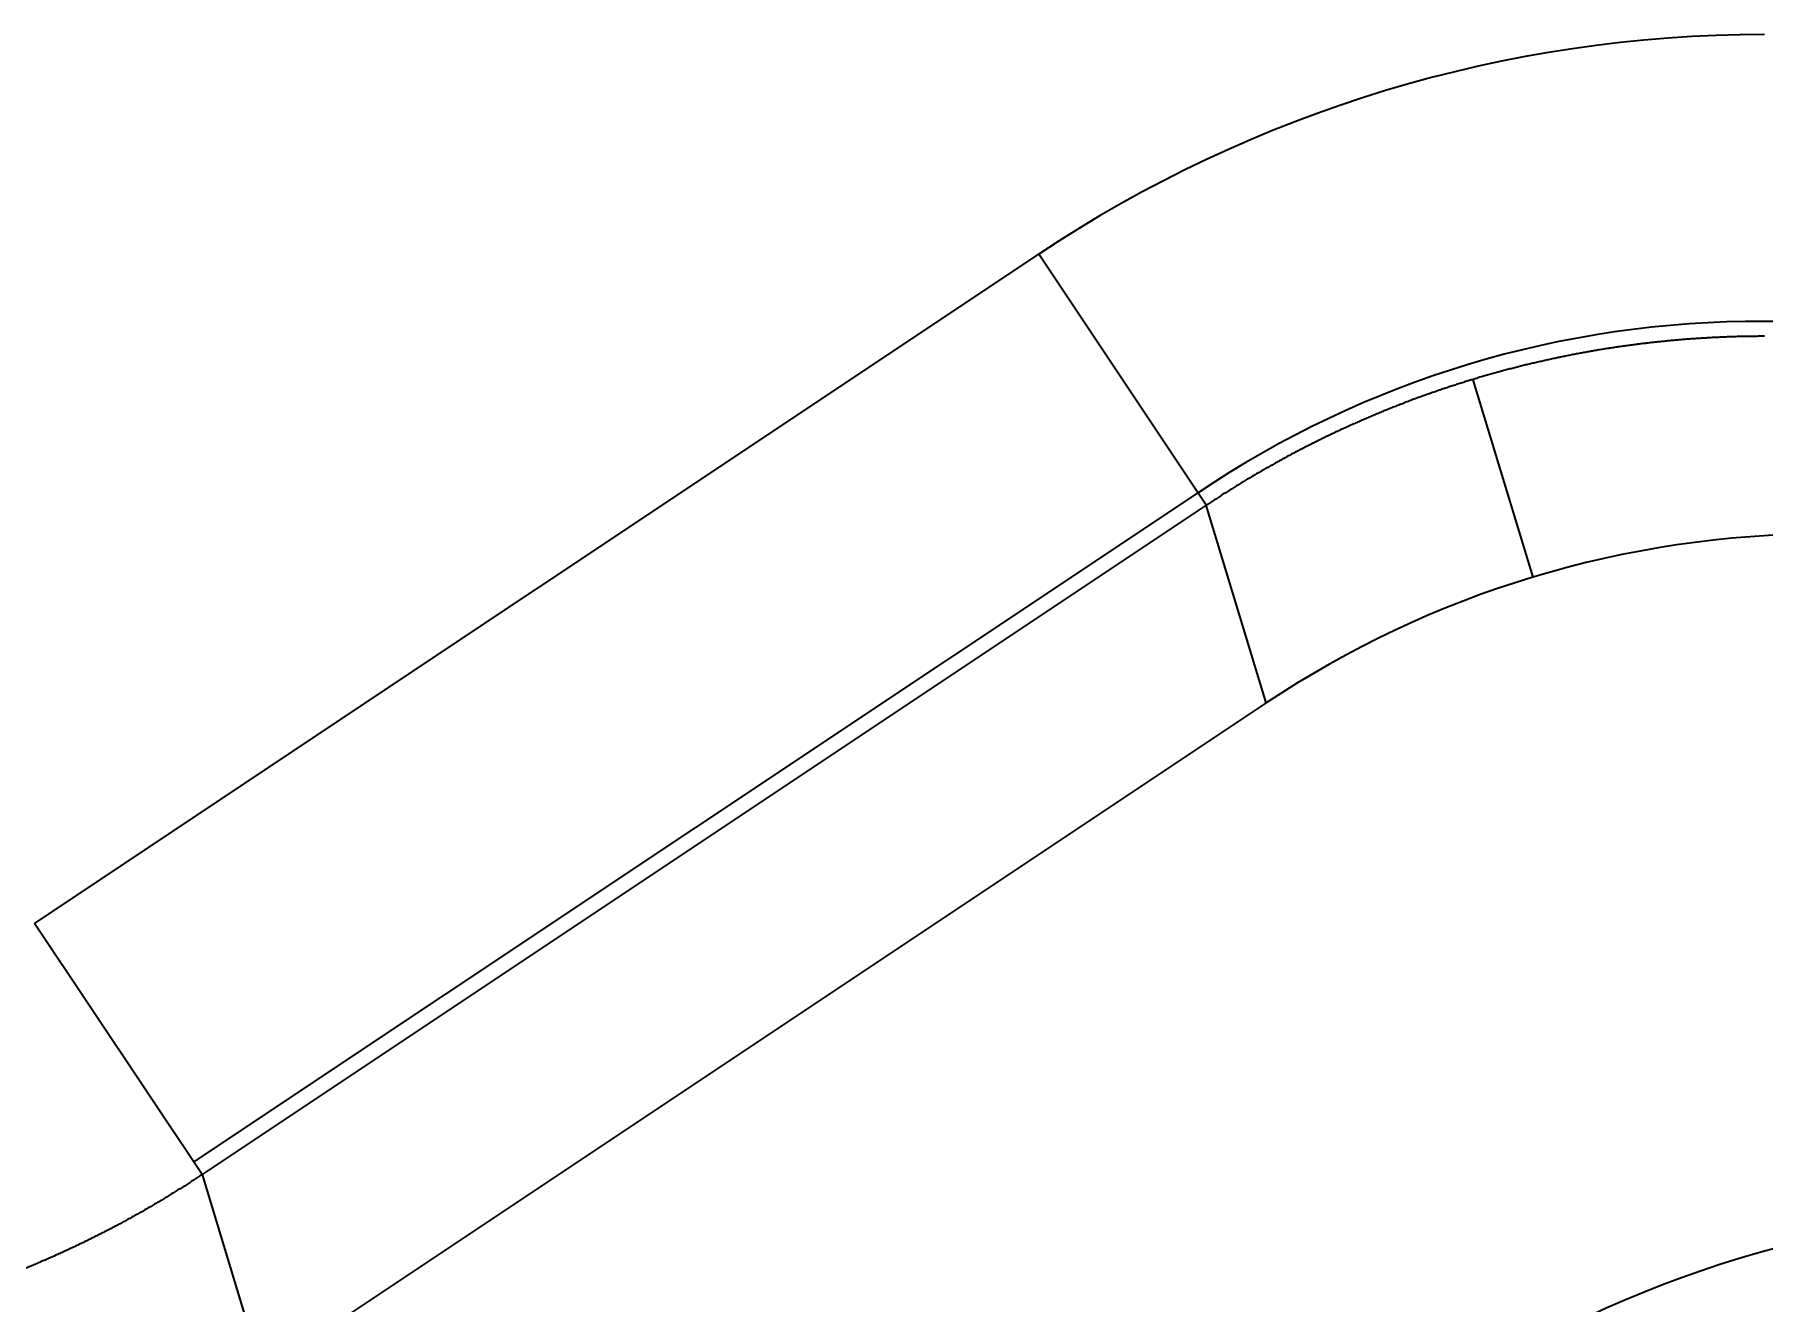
# Model space of a CAD drawing. Header units: millimetres. Extents: x 5 to 1651, y 545 to 1674.
# Drawn here: x 348.53 to 365.7, y 746.6 to 759.2 of the extents above; entities that cross this region are included whole.
import ezdxf

# ---------------------------------------------------------------- set-up
doc = ezdxf.new("R2010")
doc.units = ezdxf.units.MM
doc.layers.add('10', color=7, linetype='Continuous', true_color=0xffffff)

msp = doc.modelspace()

# ---------------------------------------------------------------- linework, layer by layer
at = {"layer": '10', "color": 7, "linetype": 'Continuous', "lineweight": 35}
for p, q in [((348.527, 750.377), (358.496, 757.022)), ((360.157, 754.53), (358.496, 757.022)), ((365.697, 756.356), (366.739, 756.356)), ((362.804, 755.776), (363.397, 753.815)), ((350.106, 748.008), (360.075, 754.654)), ((360.157, 754.53), (350.189, 747.884)), ((360.752, 752.567), (360.157, 754.53)), ((360.752, 752.567), (350.783, 745.921)), ((350.189, 747.884), (348.527, 750.377)), ((350.189, 747.884), (350.783, 745.921))]:
    msp.add_line(p, q, dxfattribs=at)
for centre, major_axis, start_param, end_param in [((365.708, 746.185), (3.773, -12.461), 2.848006, 3.435179), ((365.66, 746.342), (2.902, -9.585), 2.843496, 3.43969), ((366.299, 744.23), (2.902, -9.585), 2.848006, 3.435179), ((368.638, 736.505), (3.192, -10.544), 2.848006, 3.435179)]:
    msp.add_ellipse(centre, major_axis=major_axis, ratio=0.998504, start_param=start_param, end_param=end_param, dxfattribs=at)
for points, knots in [([(365.697, 756.207), (365.68, 756.207), (365.647, 756.207), (365.598, 756.206), (365.549, 756.206), (365.499, 756.205), (365.45, 756.204), (365.401, 756.203), (365.351, 756.201), (365.302, 756.199), (365.253, 756.197), (365.203, 756.195), (365.154, 756.192), (365.105, 756.189), (365.056, 756.186), (365.006, 756.183), (364.957, 756.18), (364.908, 756.176), (364.859, 756.172), (364.81, 756.168), (364.76, 756.163), (364.711, 756.158), (364.662, 756.153), (364.613, 756.148), (364.564, 756.143), (364.515, 756.137), (364.466, 756.131), (364.417, 756.125), (364.368, 756.118), (364.319, 756.112), (364.271, 756.105), (364.222, 756.098), (364.173, 756.09), (364.124, 756.083), (364.075, 756.075), (364.027, 756.067), (363.978, 756.058), (363.93, 756.05), (363.881, 756.041), (363.833, 756.032), (363.784, 756.022), (363.736, 756.013), (363.687, 756.003), (363.639, 755.993), (363.591, 755.983), (363.543, 755.972), (363.494, 755.961), (363.446, 755.95), (363.398, 755.939), (363.35, 755.928), (363.302, 755.916), (363.254, 755.904), (363.207, 755.892), (363.159, 755.879), (363.111, 755.867), (363.064, 755.854), (363.016, 755.841), (362.968, 755.827), (362.921, 755.814), (362.874, 755.8), (362.826, 755.786), (362.779, 755.772), (362.732, 755.757), (362.685, 755.742), (362.638, 755.727), (362.591, 755.712), (362.544, 755.697), (362.497, 755.681), (362.451, 755.665), (362.404, 755.649), (362.357, 755.632), (362.311, 755.616), (362.265, 755.599), (362.218, 755.582), (362.172, 755.565), (362.126, 755.547), (362.08, 755.529), (362.034, 755.511), (361.988, 755.493), (361.942, 755.475), (361.897, 755.456), (361.851, 755.437), (361.806, 755.418), (361.76, 755.399), (361.715, 755.379), (361.67, 755.359), (361.625, 755.339), (361.58, 755.319), (361.535, 755.299), (361.49, 755.278), (361.445, 755.257), (361.401, 755.236), (361.356, 755.215), (361.312, 755.193), (361.267, 755.171), (361.223, 755.149), (361.179, 755.127), (361.135, 755.105), (361.091, 755.082), (361.048, 755.059), (361.004, 755.036), (360.961, 755.013), (360.917, 754.989), (360.874, 754.965), (360.831, 754.941), (360.788, 754.917), (360.745, 754.893), (360.702, 754.868), (360.659, 754.843), (360.617, 754.818), (360.574, 754.793), (360.532, 754.768), (360.49, 754.742), (360.448, 754.716), (360.406, 754.69), (360.364, 754.664), (360.323, 754.638), (360.281, 754.611), (360.24, 754.584), (360.198, 754.557), (360.171, 754.539), (360.157, 754.53)], [0, 0, 0, 0, 0.008405, 0.016809, 0.025213, 0.033618, 0.042022, 0.050426, 0.05883, 0.067235, 0.075639, 0.084043, 0.092447, 0.100851, 0.109254, 0.117658, 0.126062, 0.134466, 0.14287, 0.151273, 0.159677, 0.16808, 0.176484, 0.184887, 0.193291, 0.201694, 0.210098, 0.218501, 0.226904, 0.235308, 0.243711, 0.252114, 0.260517, 0.26892, 0.277324, 0.285727, 0.29413, 0.302533, 0.310936, 0.319339, 0.327742, 0.336145, 0.344548, 0.352951, 0.361354, 0.369756, 0.378159, 0.386562, 0.394965, 0.403368, 0.411771, 0.420174, 0.428576, 0.436979, 0.445382, 0.453785, 0.462188, 0.47059, 0.478993, 0.487396, 0.495799, 0.504201, 0.512604, 0.521007, 0.52941, 0.537812, 0.546215, 0.554618, 0.563021, 0.571424, 0.579826, 0.588229, 0.596632, 0.605035, 0.613438, 0.621841, 0.630244, 0.638646, 0.647049, 0.655452, 0.663855, 0.672258, 0.680661, 0.689064, 0.697467, 0.70587, 0.714273, 0.722676, 0.73108, 0.739483, 0.747886, 0.756289, 0.764692, 0.773096, 0.781499, 0.789902, 0.798306, 0.806709, 0.815113, 0.823516, 0.83192, 0.840323, 0.848727, 0.85713, 0.865534, 0.873938, 0.882342, 0.890746, 0.899149, 0.907553, 0.915957, 0.924361, 0.932765, 0.94117, 0.949574, 0.957978, 0.966382, 0.974787, 0.983191, 0.991595, 1, 1, 1, 1]), ([(350.189, 747.884), (350.175, 747.875), (350.148, 747.857), (350.107, 747.83), (350.065, 747.803), (350.024, 747.776), (349.982, 747.75), (349.94, 747.724), (349.898, 747.697), (349.856, 747.672), (349.814, 747.646), (349.772, 747.621), (349.729, 747.595), (349.687, 747.57), (349.644, 747.546), (349.601, 747.521), (349.558, 747.497), (349.515, 747.473), (349.472, 747.449), (349.429, 747.425), (349.386, 747.401), (349.342, 747.378), (349.298, 747.355), (349.255, 747.332), (349.211, 747.31), (349.167, 747.287), (349.123, 747.265), (349.079, 747.243), (349.034, 747.221), (348.99, 747.2), (348.945, 747.178), (348.901, 747.157), (348.856, 747.136), (348.811, 747.116), (348.766, 747.095), (348.721, 747.075), (348.676, 747.055), (348.631, 747.035), (348.586, 747.016), (348.54, 746.996), (348.495, 746.977), (348.449, 746.958), (348.404, 746.94), (348.358, 746.921), (348.312, 746.903), (348.266, 746.885), (348.22, 746.867), (348.174, 746.85), (348.128, 746.832), (348.081, 746.815), (348.035, 746.799), (347.989, 746.782), (347.942, 746.766), (347.895, 746.749), (347.849, 746.733), (347.802, 746.718), (347.755, 746.702), (347.708, 746.687), (347.661, 746.672), (347.614, 746.657), (347.567, 746.643), (347.52, 746.629), (347.472, 746.614), (347.425, 746.601), (347.378, 746.587), (347.33, 746.574), (347.283, 746.561), (347.235, 746.548), (347.187, 746.535), (347.139, 746.523), (347.092, 746.51), (347.044, 746.498), (346.996, 746.487), (346.948, 746.475), (346.9, 746.464), (346.852, 746.453), (346.804, 746.442), (346.755, 746.432), (346.707, 746.421), (346.659, 746.411), (346.61, 746.402), (346.562, 746.392), (346.514, 746.383), (346.465, 746.374), (346.417, 746.365), (346.368, 746.356), (346.319, 746.348), (346.271, 746.34), (346.222, 746.332), (346.173, 746.324), (346.124, 746.317), (346.076, 746.309), (346.027, 746.302), (345.978, 746.296), (345.929, 746.289), (345.88, 746.283), (345.831, 746.277), (345.782, 746.271), (345.733, 746.266), (345.684, 746.261), (345.635, 746.256), (345.586, 746.251), (345.537, 746.246), (345.487, 746.242), (345.438, 746.238), (345.389, 746.234), (345.34, 746.231), (345.291, 746.228), (345.241, 746.224), (345.192, 746.222), (345.143, 746.219), (345.093, 746.217), (345.044, 746.215), (344.995, 746.213), (344.946, 746.211), (344.896, 746.21), (344.847, 746.209), (344.798, 746.208), (344.748, 746.207), (344.699, 746.207), (344.666, 746.207), (344.65, 746.207)], [0, 0, 0, 0, 0.008404, 0.016807, 0.025211, 0.033615, 0.042018, 0.050422, 0.058826, 0.067229, 0.075633, 0.084036, 0.09244, 0.100843, 0.109247, 0.11765, 0.126054, 0.134457, 0.142861, 0.151264, 0.159668, 0.168071, 0.176474, 0.184878, 0.193281, 0.201685, 0.210088, 0.218491, 0.226895, 0.235298, 0.243701, 0.252105, 0.260508, 0.268911, 0.277315, 0.285718, 0.294121, 0.302524, 0.310928, 0.319331, 0.327734, 0.336137, 0.344541, 0.352944, 0.361347, 0.36975, 0.378154, 0.386557, 0.39496, 0.403363, 0.411766, 0.42017, 0.428573, 0.436976, 0.445379, 0.453782, 0.462186, 0.470589, 0.478992, 0.487395, 0.495798, 0.504202, 0.512605, 0.521008, 0.529411, 0.537814, 0.546218, 0.554621, 0.563024, 0.571427, 0.57983, 0.588234, 0.596637, 0.60504, 0.613443, 0.621846, 0.63025, 0.638653, 0.647056, 0.655459, 0.663863, 0.672266, 0.680669, 0.689072, 0.697476, 0.705879, 0.714282, 0.722685, 0.731089, 0.739492, 0.747895, 0.756299, 0.764702, 0.773105, 0.781509, 0.789912, 0.798315, 0.806719, 0.815122, 0.823526, 0.831929, 0.840332, 0.848736, 0.857139, 0.865543, 0.873946, 0.88235, 0.890753, 0.899157, 0.90756, 0.915964, 0.924367, 0.932771, 0.941174, 0.949578, 0.957982, 0.966385, 0.974789, 0.983193, 0.991596, 1, 1, 1, 1])]:
    msp.add_open_spline(points, degree=3, knots=knots, dxfattribs=at)

doc.saveas('drawing.dxf')
